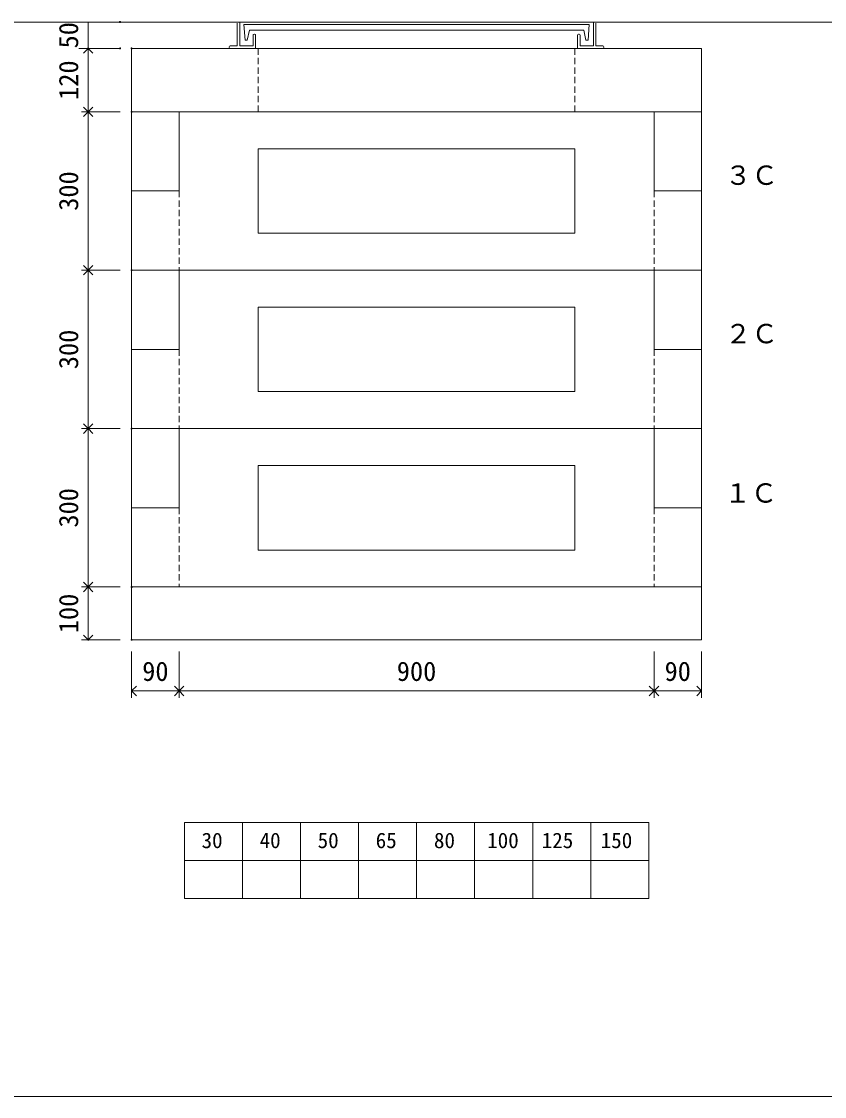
# Model space of a CAD drawing. Units: millimetres, scale not verified. Extents: x -4890 to 18490, y -2307 to 2307.
# Drawn here: x 1846 to 3368, y -1968 to 68 of the extents above; entities that cross this region are included whole.
import ezdxf
from ezdxf.enums import TextEntityAlignment as Align

# ---------------------------------------------------------------- set-up
doc = ezdxf.new("R2010")
doc.units = ezdxf.units.MM
doc.header["$LTSCALE"] = 10
doc.header["$PDMODE"] = 32
doc.header["$PDSIZE"] = 2
for name, pattern in [('DASHED1', [1.8, 1.2, -0.6]), ('USER2', [50.8, 31.75, -6.35, 6.35, -6.35]), ('USER5', [3.185, 0.01, -3.175])]:
    doc.linetypes.add(name, pattern=pattern)
for name, color, linetype, lineweight in [('0-1_Defpoints', 7, 'USER2', 5), ('0-2_waku', 7, 'Continuous', 18), ('0-3_gaikei', 7, 'Continuous', 18), ('0-4_kakure', 7, 'USER5', 18), ('0-5_sunpou', 7, 'Continuous', 5), ('0-9_uchigawa', 6, 'Continuous', 18), ('0-B_futa', 3, 'Continuous', 18), ('0-C_GL', 4, 'Continuous', 18), ('0-D_dims', 7, 'Continuous', 18), ('0-E_文字１', 150, 'USER2', 18)]:
    doc.layers.add(name, color=color, linetype=linetype, lineweight=lineweight)
doc.styles.add('ＭＳ ゴシック', font='')
doc.styles.get('ＭＳ ゴシック').set_extended_font_data('MS Gothic')

# ---------------------------------------------------------------- blocks, each defined once
blk = doc.blocks.new('_Open90')
at = {"layer": '0-5_sunpou'}
blk.add_line((0, 0), (-1, 0), dxfattribs=at)
blk.add_lwpolyline([(-0.5, 0.5), (0, 0), (-0.5, -0.5)], dxfattribs=at)
blk = doc.blocks.new('D58')
at = {"layer": '0-1_Defpoints'}
for p in [(3502.32, 1794.36), (3419.96, 1494.36), (3502.32, 1494.36)]:
    blk.add_point(p, dxfattribs=at)
at = {"layer": '0-5_sunpou'}
for p, q in [((3480.32, 1794.36), (3406.96, 1794.36)), ((3419.96, 1776.36), (3419.96, 1512.36)), ((3480.32, 1494.36), (3406.96, 1494.36))]:
    blk.add_line(p, q, dxfattribs=at)
at = {"layer": '0-5_sunpou', "xscale": 18, "yscale": 18}
for p, rotation in [((3419.96, 1794.36), 90), ((3419.96, 1494.36), 270)]:
    blk.add_blockref('_Open90', p, dxfattribs=dict(at, rotation=rotation))
at = {"layer": '0-5_sunpou', "style": 'ＭＳ ゴシック'}
blk.add_text('300', height=36.66, rotation=90, dxfattribs=at).set_placement((3411.96, 1606.86), align=Align.BOTTOM_LEFT)
blk = doc.blocks.new('D59')
at = {"layer": '0-1_Defpoints'}
for p in [(3502.32, 1494.36), (3419.96, 1194.36), (3502.32, 1194.36)]:
    blk.add_point(p, dxfattribs=at)
at = {"layer": '0-5_sunpou'}
for p, q in [((3480.32, 1494.36), (3406.96, 1494.36)), ((3419.96, 1476.36), (3419.96, 1212.36)), ((3480.32, 1194.36), (3406.96, 1194.36))]:
    blk.add_line(p, q, dxfattribs=at)
at = {"layer": '0-5_sunpou', "xscale": 18, "yscale": 18}
for p, rotation in [((3419.96, 1494.36), 90), ((3419.96, 1194.36), 270)]:
    blk.add_blockref('_Open90', p, dxfattribs=dict(at, rotation=rotation))
at = {"layer": '0-5_sunpou', "style": 'ＭＳ ゴシック'}
blk.add_text('300', height=36.66, rotation=90, dxfattribs=at).set_placement((3411.96, 1306.86), align=Align.BOTTOM_LEFT)
blk = doc.blocks.new('D60')
at = {"layer": '0-1_Defpoints'}
for p in [(3502.32, 2094.36), (3419.96, 1794.36), (3502.32, 1794.36)]:
    blk.add_point(p, dxfattribs=at)
at = {"layer": '0-5_sunpou'}
for p, q in [((3480.32, 2094.36), (3406.96, 2094.36)), ((3419.96, 2076.36), (3419.96, 1812.36)), ((3480.32, 1794.36), (3406.96, 1794.36))]:
    blk.add_line(p, q, dxfattribs=at)
at = {"layer": '0-5_sunpou', "xscale": 18, "yscale": 18}
for p, rotation in [((3419.96, 2094.36), 90), ((3419.96, 1794.36), 270)]:
    blk.add_blockref('_Open90', p, dxfattribs=dict(at, rotation=rotation))
at = {"layer": '0-5_sunpou', "style": 'ＭＳ ゴシック'}
blk.add_text('300', height=36.66, rotation=90, dxfattribs=at).set_placement((3411.96, 1906.86), align=Align.BOTTOM_LEFT)
blk = doc.blocks.new('D61')
at = {"layer": '0-1_Defpoints'}
for p in [(3502.32, 2214.36), (3419.96, 2094.36), (3502.32, 2094.36)]:
    blk.add_point(p, dxfattribs=at)
at = {"layer": '0-5_sunpou'}
for p, q in [((3480.32, 2214.36), (3406.96, 2214.36)), ((3419.96, 2196.36), (3419.96, 2112.36)), ((3480.32, 2094.36), (3406.96, 2094.36))]:
    blk.add_line(p, q, dxfattribs=at)
at = {"layer": '0-5_sunpou', "xscale": 18, "yscale": 18}
for p, rotation in [((3419.96, 2214.36), 90), ((3419.96, 2094.36), 270)]:
    blk.add_blockref('_Open90', p, dxfattribs=dict(at, rotation=rotation))
at = {"layer": '0-5_sunpou', "style": 'ＭＳ ゴシック'}
blk.add_text('120', height=36.66, rotation=90, dxfattribs=at).set_placement((3411.96, 2116.86), align=Align.BOTTOM_LEFT)
blk = doc.blocks.new('D53')
at = {"layer": '0-1_Defpoints'}
for p in [(3480.32, 2264.36), (3419.96, 2214.36), (3480.32, 2214.36)]:
    blk.add_point(p, dxfattribs=at)
at = {"layer": '0-5_sunpou'}
for p, q in [((3458.32, 2264.36), (3406.96, 2264.36)), ((3419.96, 2264.36), (3419.96, 2214.36)), ((3458.32, 2214.36), (3406.96, 2214.36))]:
    blk.add_line(p, q, dxfattribs=at)
at = {"layer": '0-5_sunpou', "style": 'ＭＳ ゴシック'}
blk.add_text('50', height=36.66, rotation=90, dxfattribs=at).set_placement((3411.96, 2214.36), align=Align.BOTTOM_LEFT)
blk = doc.blocks.new('D63')
at = {"layer": '0-1_Defpoints'}
for p in [(3502.32, 1194.36), (3419.96, 1094.36), (3502.32, 1094.36)]:
    blk.add_point(p, dxfattribs=at)
at = {"layer": '0-5_sunpou'}
for p, q in [((3480.32, 1194.36), (3406.96, 1194.36)), ((3419.96, 1176.36), (3419.96, 1112.36)), ((3480.32, 1094.36), (3406.96, 1094.36))]:
    blk.add_line(p, q, dxfattribs=at)
at = {"layer": '0-5_sunpou', "xscale": 18, "yscale": 18}
for p, rotation in [((3419.96, 1194.36), 90), ((3419.96, 1094.36), 270)]:
    blk.add_blockref('_Open90', p, dxfattribs=dict(at, rotation=rotation))
at = {"layer": '0-5_sunpou', "style": 'ＭＳ ゴシック'}
blk.add_text('100', height=36.66, rotation=90, dxfattribs=at).set_placement((3411.96, 1106.86), align=Align.BOTTOM_LEFT)

msp = doc.modelspace()

# ---------------------------------------------------------------- linework, layer by layer
at = {"layer": '0-2_waku'}
for p, q in [((2155, -1448.62), (2155, -1592.62)), ((2155, -1448.62), (2155, -1592.62)), ((2155, -1448.62), (2155, -1592.62)), ((2155, -1448.62), (2155, -1592.62)), ((2155, -1448.62), (3035, -1448.62)), ((2265, -1448.62), (2265, -1592.62)), ((2375, -1448.62), (2375, -1592.62)), ((2375, -1448.62), (2375, -1592.62)), ((2485, -1448.62), (2485, -1592.62)), ((2595, -1448.62), (2595, -1592.62)), ((2705, -1448.62), (2705, -1592.62)), ((2815, -1448.62), (2815, -1592.62)), ((2925, -1448.62), (2925, -1592.62)), ((3035, -1448.62), (3035, -1592.62)), ((2155, -1520.62), (3035, -1520.62)), ((2155, -1592.62), (3035, -1592.62)), ((-1230, -1967.62), (4890, -1967.62)), ((-1230, -1967.62), (4890, -1967.62))]:
    msp.add_line(p, q, dxfattribs=at)
at = {"layer": '0-3_gaikei'}
for p, q in [((2055, 17.38), (3135, 17.38)), ((2055, -102.62), (2055, 17.38)), ((3135, -102.62), (3135, 17.38)), ((2055, -252.62), (2055, -102.62)), ((2145, -102.62), (2055, -102.62)), ((2145, -102.62), (3045, -102.62)), ((2145, -102.62), (2145, -252.62)), ((2145, -102.62), (2145, -252.62)), ((2145, -102.62), (2145, -252.62)), ((2145, -102.62), (2145, -252.62)), ((2145, -102.62), (2145, -252.62)), ((3045, -102.62), (3045, -252.62)), ((3045, -102.62), (3045, -252.62)), ((3045, -102.62), (3045, -252.62)), ((3045, -102.62), (3045, -252.62)), ((3045, -102.62), (3045, -252.62)), ((3045, -102.62), (3135, -102.62)), ((3135, -252.62), (3135, -102.62)), ((2145, -252.62), (2055, -252.62)), ((2145, -252.62), (2055, -252.62)), ((2145, -252.62), (2055, -252.62)), ((2145, -252.62), (2055, -252.62)), ((2055, -252.62), (2055, -402.62)), ((2055, -252.62), (2055, -402.62)), ((2055, -252.62), (2055, -402.62)), ((2055, -252.62), (2055, -402.62)), ((3135, -252.62), (3045, -252.62)), ((3135, -252.62), (3045, -252.62)), ((3135, -252.62), (3045, -252.62)), ((3135, -252.62), (3045, -252.62)), ((3135, -252.62), (3045, -252.62)), ((3135, -252.62), (3135, -402.62)), ((3135, -252.62), (3135, -402.62)), ((3135, -252.62), (3135, -402.62)), ((3135, -252.62), (3135, -402.62)), ((3135, -252.62), (3135, -402.62)), ((3135, -402.62), (2055, -402.62)), ((3135, -402.62), (2055, -402.62)), ((3135, -402.62), (2055, -402.62)), ((3135, -402.62), (2055, -402.62)), ((3135, -402.62), (2055, -402.62)), ((2055, -552.62), (2055, -402.62)), ((2145, -402.62), (3045, -402.62)), ((2145, -402.62), (3045, -402.62)), ((2145, -402.62), (2145, -552.62)), ((2145, -402.62), (2145, -552.62)), ((2145, -402.62), (2145, -552.62)), ((2145, -402.62), (2145, -552.62)), ((2145, -402.62), (2145, -552.62)), ((2985, -402.62), (2205, -402.62)), ((3045, -402.62), (3045, -552.62)), ((3045, -402.62), (3045, -552.62)), ((3045, -402.62), (3045, -552.62)), ((3045, -402.62), (3045, -552.62)), ((3045, -402.62), (3045, -552.62)), ((3135, -552.62), (3135, -402.62)), ((2145, -552.62), (2055, -552.62)), ((2145, -552.62), (2055, -552.62)), ((2145, -552.62), (2055, -552.62)), ((2145, -552.62), (2055, -552.62)), ((2055, -552.62), (2055, -702.62)), ((2055, -552.62), (2055, -702.62)), ((2055, -552.62), (2055, -702.62)), ((2055, -552.62), (2055, -702.62)), ((3135, -552.62), (3045, -552.62)), ((3135, -552.62), (3045, -552.62)), ((3135, -552.62), (3045, -552.62)), ((3135, -552.62), (3045, -552.62)), ((3135, -552.62), (3045, -552.62)), ((3135, -552.62), (3135, -702.62)), ((3135, -552.62), (3135, -702.62)), ((3135, -552.62), (3135, -702.62)), ((3135, -552.62), (3135, -702.62)), ((3135, -552.62), (3135, -702.62)), ((3135, -702.62), (2055, -702.62)), ((3135, -702.62), (2055, -702.62)), ((3135, -702.62), (2055, -702.62)), ((3135, -702.62), (2055, -702.62)), ((3135, -702.62), (2055, -702.62)), ((2055, -852.62), (2055, -702.62)), ((2145, -702.62), (3045, -702.62)), ((2145, -702.62), (2145, -852.62)), ((2145, -702.62), (2145, -852.62)), ((2145, -702.62), (2145, -852.62)), ((2145, -702.62), (2145, -852.62)), ((2145, -702.62), (2145, -852.62)), ((2985, -702.62), (2205, -702.62)), ((3045, -702.62), (3045, -852.62)), ((3045, -702.62), (3045, -852.62)), ((3045, -702.62), (3045, -852.62)), ((3045, -702.62), (3045, -852.62)), ((3045, -702.62), (3045, -852.62)), ((3135, -852.62), (3135, -702.62)), ((2145, -852.62), (2055, -852.62)), ((2145, -852.62), (2055, -852.62)), ((2145, -852.62), (2055, -852.62)), ((2145, -852.62), (2055, -852.62)), ((2055, -852.62), (2055, -1002.62)), ((2055, -852.62), (2055, -1002.62)), ((2055, -852.62), (2055, -1002.62)), ((2055, -852.62), (2055, -1002.62)), ((3135, -852.62), (3045, -852.62)), ((3135, -852.62), (3045, -852.62)), ((3135, -852.62), (3045, -852.62)), ((3135, -852.62), (3045, -852.62)), ((3135, -852.62), (3045, -852.62)), ((3135, -852.62), (3135, -1002.62)), ((3135, -852.62), (3135, -1002.62)), ((3135, -852.62), (3135, -1002.62)), ((3135, -852.62), (3135, -1002.62)), ((3135, -852.62), (3135, -1002.62)), ((3135, -1002.62), (2055, -1002.62)), ((3135, -1002.62), (2055, -1002.62)), ((3135, -1002.62), (2055, -1002.62)), ((3135, -1002.62), (2055, -1002.62)), ((3135, -1002.62), (2055, -1002.62)), ((2055, -1102.62), (2055, -1002.62)), ((3135, -1002.62), (2055, -1002.62)), ((3135, -1002.62), (2055, -1002.62)), ((3135, -1002.62), (2055, -1002.62)), ((3135, -1002.62), (2055, -1002.62)), ((2985, -1002.62), (2205, -1002.62)), ((2985, -1002.62), (2205, -1002.62)), ((3135, -1102.62), (2055, -1102.62)), ((3135, -1102.62), (2055, -1102.62))]:
    msp.add_line(p, q, dxfattribs=at)
for points in [[(2145, -252.62), (2055, -252.62), (2055, -402.62)], [(2145, -552.62), (2055, -552.62), (2055, -702.62)], [(2145, -852.62), (2055, -852.62), (2055, -1002.62)], [(3135, -1102.62), (3135, -1002.62), (2055, -1002.62)]]:
    msp.add_lwpolyline(points, dxfattribs=at)
at = {"layer": '0-4_kakure', "linetype": 'DASHED1', "lineweight": 5}
for p, q in [((2295, -102.62), (2295, 17.38)), ((2895, -102.62), (2895, 17.38)), ((2145, -252.62), (2145, -402.62)), ((3045, -252.62), (3045, -402.62)), ((2145, -552.62), (2145, -702.62)), ((3045, -552.62), (3045, -702.62)), ((2145, -852.62), (2145, -1002.62)), ((3045, -852.62), (3045, -1002.62))]:
    msp.add_line(p, q, dxfattribs=at)
at = {"layer": '0-5_sunpou'}
for p, q in [((2033, 67.38), (1955.14, 67.38)), ((2033, 17.38), (1955.14, 17.38)), ((2055, -1124.62), (2055, -1212.55)), ((2145, -1124.62), (2145, -1212.55)), ((2145, -1124.62), (2145, -1212.55)), ((3045, -1124.62), (3045, -1212.55)), ((3045, -1124.62), (3045, -1212.55)), ((3135, -1124.62), (3135, -1212.55)), ((2073, -1199.55), (2127, -1199.55)), ((2163, -1199.55), (3027, -1199.55)), ((3063, -1199.55), (3117, -1199.55))]:
    msp.add_line(p, q, dxfattribs=at)
at = {"layer": '0-9_uchigawa'}
for p, q in [((2895, -172.62), (2295, -172.62)), ((2295, -172.62), (2295, -332.62)), ((2895, -172.62), (2895, -332.62)), ((2895, -332.62), (2295, -332.62)), ((2895, -472.62), (2295, -472.62)), ((2295, -472.62), (2295, -632.62)), ((2895, -472.62), (2895, -632.62)), ((2895, -632.62), (2295, -632.62)), ((2895, -772.62), (2295, -772.62)), ((2295, -772.62), (2295, -932.62)), ((2895, -772.62), (2895, -932.62)), ((2895, -932.62), (2295, -932.62))]:
    msp.add_line(p, q, dxfattribs=at)
at = {"layer": '0-B_futa'}
for p, q in [((2255, 65.38), (2255, 22.38)), ((2260, 67.38), (2260, 22.38)), ((2267.81, 62.88), (2922.14, 62.88)), ((2267.81, 62.88), (2270.3, 32.88)), ((2922.14, 62.88), (2919.89, 32.88)), ((2930, 67.38), (2930, 22.38)), ((2935, 65.38), (2935, 22.38)), ((2278.33, 51.88), (2274.01, 32.88)), ((2278.33, 51.88), (2911.67, 51.88)), ((2285, 42.38), (2285, 22.38)), ((2287, 44.38), (2288, 44.38)), ((2290, 42.38), (2290, 17.38)), ((2900, 42.38), (2900, 17.38)), ((2903, 44.38), (2902, 44.38)), ((2905, 42.38), (2905, 22.38)), ((2911.67, 51.88), (2915.99, 32.88)), ((2240, 20.38), (2240, 19.38)), ((2242, 22.38), (2255, 22.38)), ((2260, 22.38), (2285, 22.38)), ((2270.3, 32.88), (2274.01, 32.88)), ((2930, 22.38), (2905, 22.38)), ((2919.89, 32.88), (2915.99, 32.88)), ((2948, 22.38), (2935, 22.38)), ((2950, 20.38), (2950, 19.38)), ((2290, 17.38), (2242, 17.38)), ((2900, 17.38), (2948, 17.38))]:
    msp.add_line(p, q, dxfattribs=at)
for centre, start, end in [((2287, 42.38), 90, 180), ((2288, 42.38), 0, 90), ((2902, 42.38), 90, 180), ((2903, 42.38), 0, 90), ((2242, 20.38), 90, 180), ((2948, 20.38), 0, 90), ((2242, 19.38), 180, 270), ((2948, 19.38), 270, 0)]:
    msp.add_arc(centre, 2, start, end, dxfattribs=at)
at = {"layer": '0-C_GL'}
msp.add_line((-1230, 67.38), (4890, 67.38), dxfattribs=at)
msp.add_line((-1230, 67.38), (4890, 67.38), dxfattribs=at)

# ---------------------------------------------------------------- block references
at = {"layer": '0-5_sunpou'}
for name in ['D53', 'D61', 'D60', 'D58', 'D59', 'D63']:
    msp.add_blockref(name, (-1447.32, -2196.99), dxfattribs=at)
at = {"layer": '0-5_sunpou', "xscale": 18, "yscale": 18, "rotation": 180}
for p in [(2055, -1199.55), (2145, -1199.55), (3045, -1199.55)]:
    msp.add_blockref('_Open90', p, dxfattribs=at)
at = {"layer": '0-5_sunpou', "xscale": 18, "yscale": 18}
for p in [(2145, -1199.55), (3045, -1199.55), (3135, -1199.55)]:
    msp.add_blockref('_Open90', p, dxfattribs=at)

# ---------------------------------------------------------------- texts
at = {"layer": '0-5_sunpou', "style": 'ＭＳ ゴシック'}
for s, p in [('90', (2075, -1191.55)), ('900', (2557.5, -1191.55)), ('90', (3065, -1191.55))]:
    msp.add_text(s, height=36.66, dxfattribs=at).set_placement(p, align=Align.BOTTOM_LEFT)
at = {"layer": '0-D_dims', "style": 'ＭＳ ゴシック'}
for s, p in [('30', (2187.46, -1506.06)), ('40', (2297.46, -1506.06)), ('50', (2407.46, -1506.06)), ('65', (2517.46, -1506.06)), ('80', (2627.86, -1506.06)), ('100', (2728.74, -1506.06)), ('125', (2832.13, -1506.06)), ('150', (2943.89, -1506.06))]:
    msp.add_text(s, height=29.33, dxfattribs=at).set_placement(p, align=Align.BOTTOM_LEFT)
at = {"layer": '0-E_文字１', "color": 7, "style": 'ＭＳ ゴシック'}
for s, p in [('３Ｃ', (3179.63, -252.07)), ('２Ｃ', (3179.63, -552.07)), ('１Ｃ', (3178.31, -853.93))]:
    msp.add_text(s, height=36.66, dxfattribs=at).set_placement(p, align=Align.BOTTOM_LEFT)

doc.saveas('drawing.dxf')
